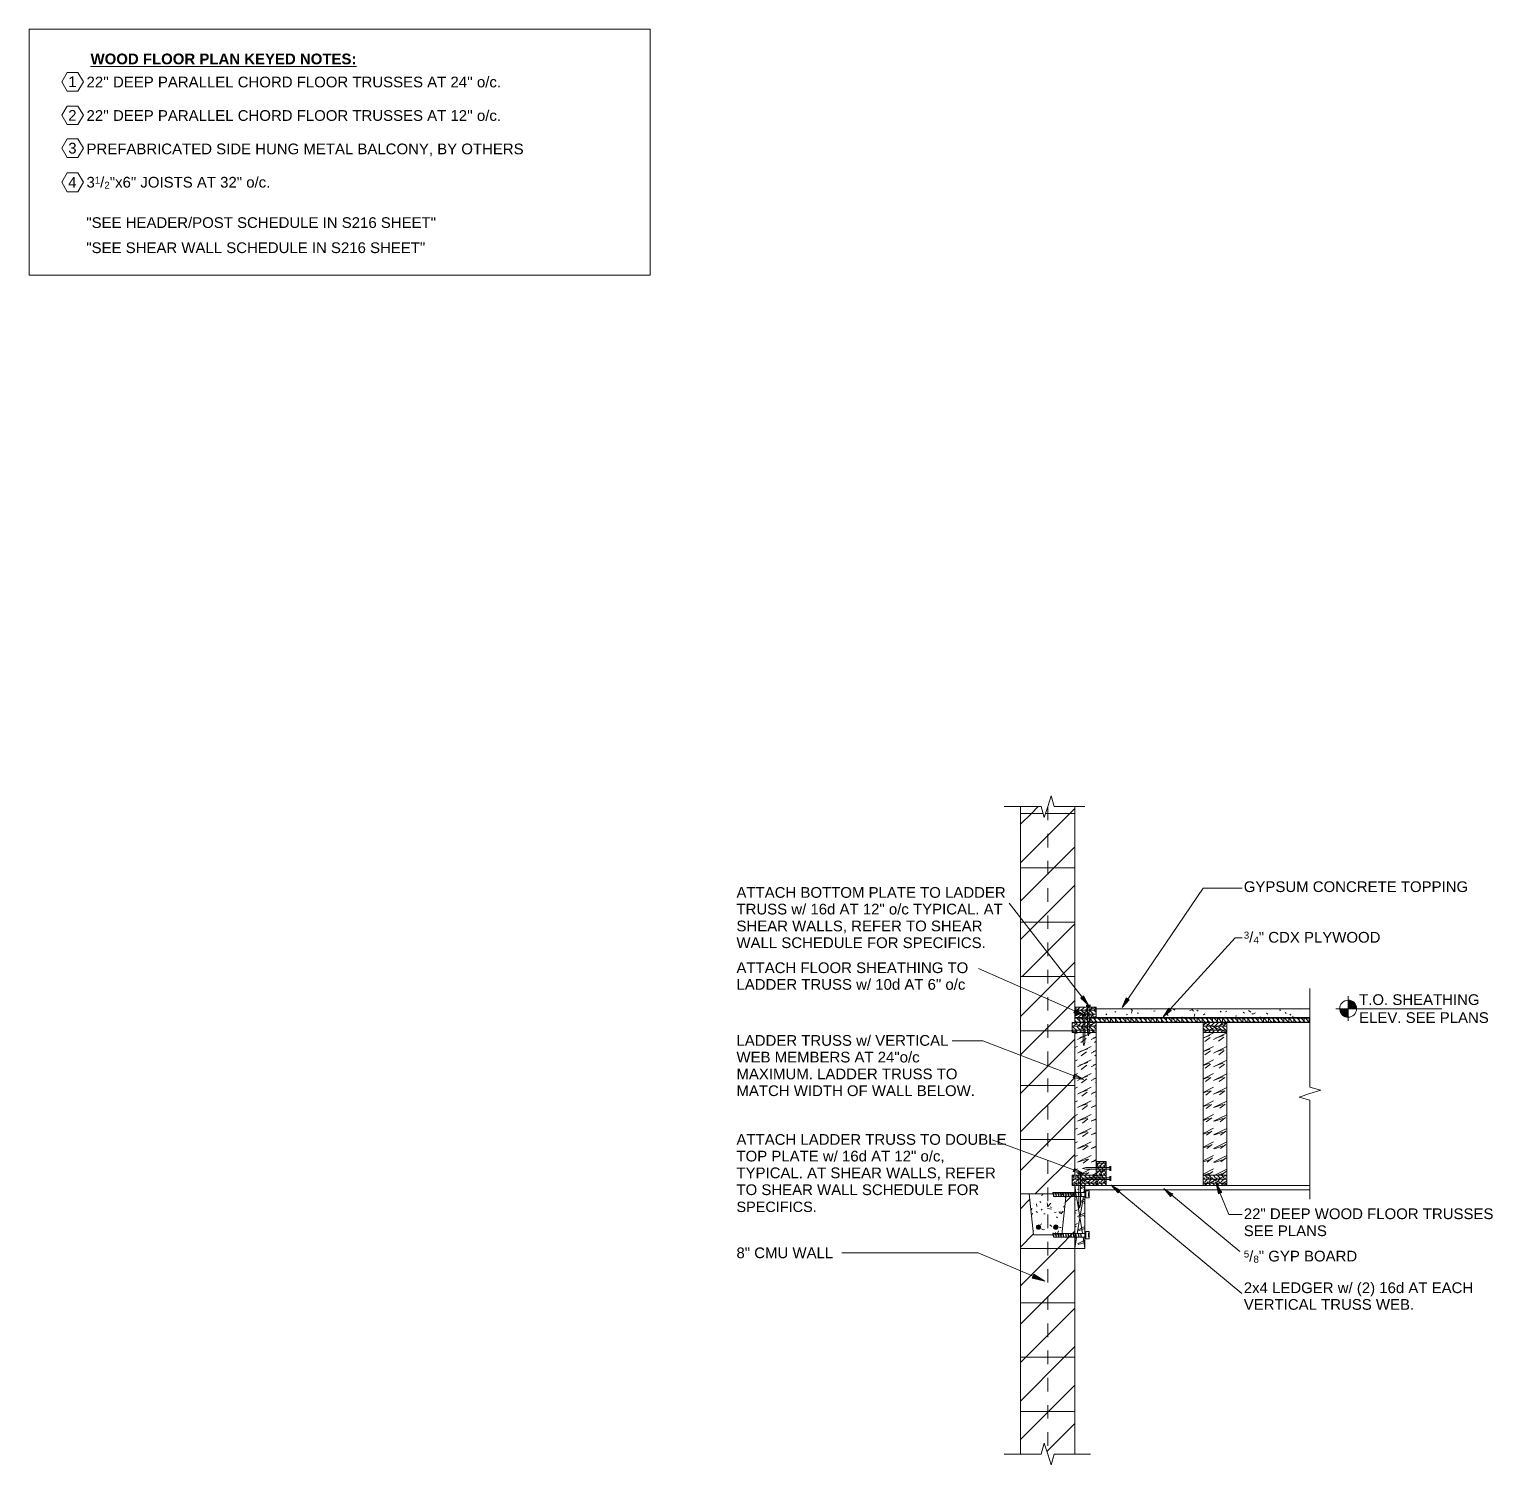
# Model space of a CAD drawing. Header units: inches. Extents: x -4036 to -1914, y 2 to 12338.
# Drawn here: x -1958.86 to -1945.4, y 10.14 to 23.33 of the extents above; entities that cross this region are included whole.
import ezdxf

# ---------------------------------------------------------------- set-up
doc = ezdxf.new("R2010")
doc.units = ezdxf.units.IN
doc.header["$MEASUREMENT"] = 0
doc.linetypes.add('Dash 1_8_', pattern=[0.25, 0.125, -0.125])
for name, color, linetype, lineweight in [('A-DETL', 90, 'Continuous', 9), ('A-DETL-GENF', 92, 'Continuous', 9), ('A-DETL-THIN', 151, 'Continuous', 9), ('G-ANNO-TEXT', 231, 'Continuous', 9)]:
    doc.layers.add(name, color=color, linetype=linetype, lineweight=lineweight)
doc.styles.add('Arial_4', font='arial.ttf', dxfattribs={"height": 0.098425})
doc.styles.add('Arial_5', font='arial.ttf', dxfattribs={"height": 0.063966})
doc.styles.add('Arial_6', font='arial.ttf', dxfattribs={"height": 0.095084})
doc.styles.add('Arial_B', font='', dxfattribs={"height": 0.098425})
doc.styles.get('Arial_B').set_extended_font_data('Arial', bold=True)
pattern_1 = [(50, (-1976.14165, 0), (0.2868464, -0.0253005), [0.03, -0.33]), (355, (-1976.14165, 0), (-0.055977, 0.3010242), [0.024, -0.264]), (100.451, (-1976.11765, -0.002), (0.2318487, 0.2756287), [0.025, -0.28]), (46.184, (-1976.14165, 0.08), (0.427136, -0.0661414), [0.045, -0.495]), (96.636, (-1976.10565, 0.074), (0.37346, 0.389769), [0.038, -0.421]), (351.184, (-1976.14165, 0.08), (0.374079, 0.389267), [0.036, -0.396]), (21, (-1976.10165, 0.06), (0.2386156, -0.1611943), [0.03, -0.33]), (326, (-1976.10165, 0.06), (0.0969808, 0.29042), [0.024, -0.264]), (71.451, (-1976.08165, 0.047), (0.336407, 0.1286678), [0.025, -0.28]), (37.5, (-1976.14165, 0), (0.0047326, 0.1334601), [0.013, -0.248, 0.013, -0.255, -0.265]), (37.5, (-1976.14165, 0), (0.0047326, 0.1334601), [-0.529, 0.013, -0.252]), (7.5, (-1976.14165, 0), (0.10526536, 0.1580924), [0.013, -0.14, 0.013, -0.242, -0.101]), (7.5, (-1976.14165, 0), (0.10526536, 0.1580924), [-0.408, 0.013, -0.088]), (327.5, (-1976.23065, 0), (0.21351848, -0.00915754), [0.013, -0.087, 0.013, -0.299, -0.414]), (327.5, (-1976.23065, 0), (0.21351848, -0.00915754), [-0.412, 0.013, -0.401]), (317.5, (-1976.27065, 0), (0.2332406, 0.0399103), [0.013, -0.117, 0.013, -0.194, -0.294]), (317.5, (-1976.27065, 0), (0.2332406, 0.0399103), [-0.337, 0.013, -0.281])]
pattern_2 = [(216.87, (-1976.091653, 0.125), (0.374999553, 0.25000067), [0.062, -0.562]), (206.565, (-1976.01665, 0.087), (-0.12521992, -0.12521969), [0.14, -0.14]), (198.435, (-1976.016653, 0.025), (-0.25013605, -0.125542647), [0.079, -0.316])]
pattern_3 = [(0, (-1976.141653, 0), (0, 0.037), []), (315, (-1976.141653, 0), (0.038183766, 0), [0.053, -0.053]), (45, (-1976.141653, 0), (0.038183766, 0), [0.053, -0.053])]

msp = doc.modelspace()

# ---------------------------------------------------------------- hatches: boundary and pattern name
at = {"layer": 'A-DETL-GENF', "lineweight": 18}
for points in [[(-1949.118, 14.365), (-1949.163, 14.45), (-1949.189, 14.43)], [(-1948.808, 14.345), (-1948.743, 14.413), (-1948.77, 14.432)], [(-1946.732, 14.332), (-1946.655, 14.332), (-1946.656, 14.349), (-1946.662, 14.366), (-1946.671, 14.381), (-1946.683, 14.394), (-1946.698, 14.403), (-1946.714, 14.41), (-1946.732, 14.412)], [(-1949.16, 14.275), (-1949.24, 14.325), (-1949.253, 14.293)], [(-1948.432, 14.257), (-1948.357, 14.315), (-1948.38, 14.337)], [(-1946.732, 14.254), (-1946.732, 14.332), (-1946.807, 14.332), (-1946.805, 14.314), (-1946.8, 14.298), (-1946.791, 14.283), (-1946.779, 14.271), (-1946.765, 14.262), (-1946.749, 14.256)], [(-1949.243, 13.697), (-1949.243, 13.73), (-1949.247, 13.732), (-1949.258, 13.7)], [(-1949.243, 12.832), (-1949.243, 12.863), (-1949.247, 12.865), (-1949.258, 12.835)], [(-1948.846, 12.639), (-1948.826, 12.664), (-1948.908, 12.712), (-1948.872, 12.67)], [(-1948.364, 12.608), (-1948.343, 12.633), (-1948.426, 12.681)], [(-1947.923, 12.63), (-1947.893, 12.642), (-1947.936, 12.708), (-1947.942, 12.708)], [(-1949.576, 12.305), (-1949.571, 12.306), (-1949.566, 12.308), (-1949.562, 12.311), (-1949.559, 12.315), (-1949.557, 12.32), (-1949.556, 12.325), (-1949.557, 12.33), (-1949.559, 12.335), (-1949.562, 12.339), (-1949.566, 12.342), (-1949.571, 12.344), (-1949.576, 12.345), (-1949.582, 12.344), (-1949.586, 12.342), (-1949.59, 12.339), (-1949.594, 12.335), (-1949.596, 12.33), (-1949.596, 12.325), (-1949.596, 12.32), (-1949.594, 12.315), (-1949.59, 12.311), (-1949.586, 12.308), (-1949.582, 12.306)], [(-1949.418, 12.305), (-1949.412, 12.306), (-1949.408, 12.308), (-1949.403, 12.311), (-1949.4, 12.315), (-1949.398, 12.32), (-1949.398, 12.325), (-1949.398, 12.33), (-1949.4, 12.335), (-1949.403, 12.339), (-1949.408, 12.342), (-1949.412, 12.344), (-1949.418, 12.345), (-1949.423, 12.344), (-1949.428, 12.342), (-1949.432, 12.339), (-1949.435, 12.335), (-1949.437, 12.33), (-1949.438, 12.325), (-1949.437, 12.32), (-1949.435, 12.315), (-1949.432, 12.311), (-1949.428, 12.308), (-1949.423, 12.306)]]:
    msp.add_hatch(color=250, dxfattribs=at).paths.add_polyline_path(points, flags=0)
h = msp.add_hatch(dxfattribs=at)
h.set_pattern_fill('FP_3', color=8, style=0, pattern_type=2)
h.set_pattern_definition(pattern_3)
h.paths.add_polyline_path([(-1948.065, 14.207), (-1947.082, 14.207), (-1947.082, 14.253), (-1949.048, 14.253), (-1949.048, 14.347), (-1949.243, 14.347), (-1949.243, 14.317), (-1949.24, 14.325), (-1949.16, 14.275), (-1949.243, 14.291), (-1949.243, 14.207), (-1948.872, 14.207)], flags=0)
h = msp.add_hatch(dxfattribs=at)
h.set_pattern_fill('FP_1', color=8, style=0, pattern_type=2)
h.set_pattern_definition(pattern_1)
h.paths.add_polyline_path([(-1947.082, 14.253), (-1947.082, 14.253), (-1947.082, 14.332), (-1948.375, 14.332), (-1948.357, 14.315), (-1948.432, 14.257), (-1948.383, 14.332), (-1949.048, 14.332), (-1949.048, 14.253), (-1947.082, 14.253)], flags=0)
h = msp.add_hatch(dxfattribs=at)
h.set_pattern_fill('FP_3', color=8, style=0, pattern_type=2)
h.set_pattern_definition(pattern_3)
h.paths.add_polyline_path([(-1949.048, 14.113), (-1949.048, 14.207), (-1949.267, 14.207), (-1949.267, 14.113)], flags=0)
h = msp.add_hatch(dxfattribs=at)
h.set_pattern_fill('FP_3', color=8, style=0, pattern_type=2)
h.set_pattern_definition(pattern_3)
h.paths.add_polyline_path([(-1947.847, 14.113), (-1947.847, 14.207), (-1948.065, 14.207), (-1948.065, 14.113)], flags=0)
h = msp.add_hatch(dxfattribs=at)
h.set_pattern_fill('FP_2', color=8, style=0, pattern_type=2)
h.set_pattern_definition(pattern_2)
h.paths.add_polyline_path([(-1949.243, 12.802), (-1949.048, 12.802), (-1949.048, 14.113), (-1949.243, 14.113), (-1949.243, 12.927)], flags=0)
h = msp.add_hatch(dxfattribs=at)
h.set_pattern_fill('FP_2', color=8, style=0, pattern_type=2)
h.set_pattern_definition(pattern_2)
h.paths.add_polyline_path([(-1947.847, 12.802), (-1947.847, 14.113), (-1948.065, 14.113), (-1948.065, 12.802)], flags=0)
h = msp.add_hatch(dxfattribs=at)
h.set_pattern_fill('FP_3', color=8, style=0, pattern_type=2)
h.set_pattern_definition(pattern_3)
h.paths.add_polyline_path([(-1948.955, 12.708), (-1948.955, 12.927), (-1949.048, 12.927), (-1949.048, 12.802), (-1949.267, 12.802), (-1949.267, 12.708), (-1949.15, 12.708)], flags=0)
h = msp.add_hatch(dxfattribs=at)
h.set_pattern_fill('FP_3', color=8, style=0, pattern_type=2)
h.set_pattern_definition(pattern_3)
h.paths.add_polyline_path([(-1947.847, 12.708), (-1947.847, 12.802), (-1948.065, 12.802), (-1948.065, 12.708)], flags=0)
h = msp.add_hatch(dxfattribs=at)
h.set_pattern_fill('FP_2', color=8, style=0, pattern_type=2)
h.set_pattern_definition(pattern_2)
h.paths.add_polyline_path([(-1949.243, 12.13), (-1949.15, 12.13), (-1949.15, 12.233), (-1949.243, 12.233)], flags=0)
h.paths.add_polyline_path([(-1949.15, 12.268), (-1949.15, 12.608), (-1949.192, 12.608), (-1949.192, 12.532), (-1949.199, 12.499), (-1949.206, 12.532), (-1949.206, 12.608), (-1949.243, 12.608), (-1949.243, 12.268)], flags=0)
h.paths.add_polyline_path([(-1949.243, 12.643), (-1949.206, 12.643), (-1949.206, 12.708), (-1949.243, 12.708)], flags=0)
h.paths.add_polyline_path([(-1949.192, 12.643), (-1949.15, 12.643), (-1949.15, 12.708), (-1949.192, 12.708)], flags=0)
h = msp.add_hatch(dxfattribs=at)
h.set_pattern_fill('FP_1', color=8, style=0, pattern_type=2)
h.set_pattern_definition(pattern_1)
h.paths.add_polyline_path([(-1949.624, 12.255), (-1949.363, 12.255), (-1949.322, 12.63), (-1949.664, 12.63), (-1949.626, 12.271)], flags=0)
h.paths.add_polyline_path([(-1949.576, 12.305), (-1949.582, 12.306), (-1949.586, 12.308), (-1949.59, 12.311), (-1949.594, 12.315), (-1949.596, 12.32), (-1949.596, 12.325), (-1949.596, 12.33), (-1949.594, 12.335), (-1949.59, 12.339), (-1949.586, 12.342), (-1949.582, 12.344), (-1949.576, 12.345), (-1949.571, 12.344), (-1949.566, 12.342), (-1949.562, 12.339), (-1949.559, 12.335), (-1949.557, 12.33), (-1949.556, 12.325), (-1949.557, 12.32), (-1949.559, 12.315), (-1949.562, 12.311), (-1949.566, 12.308), (-1949.571, 12.306)], flags=0)
h.paths.add_polyline_path([(-1949.418, 12.305), (-1949.423, 12.306), (-1949.428, 12.308), (-1949.432, 12.311), (-1949.435, 12.315), (-1949.437, 12.32), (-1949.438, 12.325), (-1949.437, 12.33), (-1949.435, 12.335), (-1949.432, 12.339), (-1949.428, 12.342), (-1949.423, 12.344), (-1949.418, 12.345), (-1949.412, 12.344), (-1949.408, 12.342), (-1949.403, 12.339), (-1949.4, 12.335), (-1949.398, 12.33), (-1949.398, 12.325), (-1949.398, 12.32), (-1949.4, 12.315), (-1949.403, 12.311), (-1949.408, 12.308), (-1949.412, 12.306)], flags=0)
at = {"layer": 'G-ANNO-TEXT'}
msp.add_hatch(color=50, dxfattribs=at).paths.add_polyline_path([(-1949.52, 11.828), (-1949.62, 11.893), (-1949.637, 11.855)], flags=0)

# ---------------------------------------------------------------- linework, layer by layer
at = {"layer": 'A-DETL', "lineweight": 18}
for p, q in [((-1958.855, 23.333), (-1953.147, 23.333)), ((-1958.855, 23.333), (-1958.855, 21.074)), ((-1953.147, 23.333), (-1953.147, 21.074)), ((-1958.556, 22.851), (-1958.506, 22.936)), ((-1958.506, 22.936), (-1958.556, 22.851)), ((-1958.506, 22.936), (-1958.408, 22.936)), ((-1958.408, 22.936), (-1958.506, 22.936)), ((-1958.408, 22.936), (-1958.358, 22.851)), ((-1958.358, 22.851), (-1958.408, 22.936)), ((-1958.506, 22.766), (-1958.556, 22.851)), ((-1958.556, 22.851), (-1958.506, 22.766)), ((-1958.408, 22.766), (-1958.506, 22.766)), ((-1958.506, 22.766), (-1958.408, 22.766)), ((-1958.358, 22.851), (-1958.408, 22.766)), ((-1958.408, 22.766), (-1958.358, 22.851)), ((-1958.556, 22.543), (-1958.506, 22.628)), ((-1958.506, 22.628), (-1958.556, 22.543)), ((-1958.506, 22.628), (-1958.408, 22.628)), ((-1958.408, 22.628), (-1958.506, 22.628)), ((-1958.408, 22.628), (-1958.358, 22.543)), ((-1958.358, 22.543), (-1958.408, 22.628)), ((-1958.506, 22.458), (-1958.556, 22.543)), ((-1958.556, 22.543), (-1958.506, 22.458)), ((-1958.358, 22.543), (-1958.408, 22.458)), ((-1958.408, 22.458), (-1958.358, 22.543)), ((-1958.408, 22.458), (-1958.506, 22.458)), ((-1958.506, 22.458), (-1958.408, 22.458)), ((-1958.556, 22.241), (-1958.506, 22.328)), ((-1958.506, 22.328), (-1958.556, 22.241)), ((-1958.506, 22.156), (-1958.556, 22.241)), ((-1958.556, 22.241), (-1958.506, 22.156)), ((-1958.506, 22.328), (-1958.408, 22.328)), ((-1958.408, 22.328), (-1958.506, 22.328)), ((-1958.408, 22.328), (-1958.358, 22.241)), ((-1958.358, 22.241), (-1958.408, 22.328)), ((-1958.358, 22.241), (-1958.408, 22.156)), ((-1958.408, 22.156), (-1958.358, 22.241)), ((-1958.408, 22.156), (-1958.506, 22.156)), ((-1958.506, 22.156), (-1958.408, 22.156)), ((-1958.556, 21.928), (-1958.506, 22.013)), ((-1958.506, 22.013), (-1958.556, 21.928)), ((-1958.506, 22.013), (-1958.408, 22.013)), ((-1958.408, 22.013), (-1958.506, 22.013)), ((-1958.408, 22.013), (-1958.358, 21.928)), ((-1958.358, 21.928), (-1958.408, 22.013)), ((-1958.506, 21.841), (-1958.556, 21.928)), ((-1958.556, 21.928), (-1958.506, 21.841)), ((-1958.408, 21.841), (-1958.506, 21.841)), ((-1958.506, 21.841), (-1958.408, 21.841)), ((-1958.358, 21.928), (-1958.408, 21.841)), ((-1958.408, 21.841), (-1958.358, 21.928)), ((-1949.46, 16.288), (-1949.493, 16.19)), ((-1949.433, 16.19), (-1949.46, 16.288)), ((-1949.892, 16.19), (-1949.767, 16.19)), ((-1949.767, 16.19), (-1949.553, 16.19)), ((-1949.743, 16.19), (-1949.743, 16.127)), ((-1949.642, 16.127), (-1949.58, 16.19)), ((-1949.525, 16.09), (-1949.553, 16.19)), ((-1949.493, 16.19), (-1949.525, 16.09)), ((-1949.433, 16.19), (-1949.15, 16.19)), ((-1949.288, 16.127), (-1949.243, 16.173)), ((-1949.243, 16.127), (-1949.243, 16.19)), ((-1949.743, 16.127), (-1949.743, 15.628)), ((-1949.535, 16.127), (-1949.743, 16.127)), ((-1949.743, 16.127), (-1949.535, 16.127)), ((-1949.743, 16.027), (-1949.642, 16.127)), ((-1949.743, 15.673), (-1949.288, 16.127)), ((-1949.243, 16.127), (-1949.513, 16.127)), ((-1949.513, 16.127), (-1949.243, 16.127)), ((-1949.243, 15.628), (-1949.243, 16.127)), ((-1949.435, 15.628), (-1949.243, 15.82)), ((-1949.743, 15.628), (-1949.743, 15.128)), ((-1949.243, 15.628), (-1949.743, 15.628)), ((-1949.743, 15.628), (-1949.243, 15.628)), ((-1949.743, 15.32), (-1949.435, 15.628)), ((-1949.243, 15.128), (-1949.243, 15.628)), ((-1949.582, 15.128), (-1949.243, 15.467)), ((-1948.808, 14.345), (-1948.065, 15.44)), ((-1948.065, 15.44), (-1947.705, 15.44)), ((-1949.176, 14.44), (-1949.848, 15.303)), ((-1949.743, 15.128), (-1949.743, 14.628)), ((-1949.243, 15.128), (-1949.743, 15.128)), ((-1949.743, 15.128), (-1949.243, 15.128)), ((-1949.743, 14.967), (-1949.582, 15.128)), ((-1949.728, 14.628), (-1949.243, 15.113)), ((-1949.243, 14.628), (-1949.243, 15.128)), ((-1948.432, 14.257), (-1947.768, 14.985)), ((-1947.768, 14.985), (-1947.705, 14.985)), ((-1949.245, 14.313), (-1950.128, 14.702)), ((-1949.375, 14.628), (-1949.243, 14.76)), ((-1949.743, 14.628), (-1949.743, 14.128)), ((-1949.243, 14.628), (-1949.743, 14.628)), ((-1949.743, 14.628), (-1949.243, 14.628)), ((-1949.743, 14.26), (-1949.375, 14.628)), ((-1949.243, 14.317), (-1949.243, 14.628)), ((-1949.522, 14.128), (-1949.243, 14.407)), ((-1949.163, 14.45), (-1949.189, 14.43)), ((-1949.189, 14.43), (-1949.118, 14.365)), ((-1949.118, 14.365), (-1949.163, 14.45)), ((-1948.77, 14.432), (-1948.808, 14.345)), ((-1948.808, 14.345), (-1948.743, 14.413)), ((-1948.743, 14.413), (-1948.77, 14.432)), ((-1947.082, 14.518), (-1947.082, 14.393)), ((-1946.732, 14.447), (-1946.732, 14.22)), ((-1946.732, 14.41), (-1946.732, 14.332)), ((-1949.24, 14.325), (-1949.253, 14.293)), ((-1949.253, 14.293), (-1949.16, 14.275)), ((-1949.127, 14.347), (-1949.243, 14.347)), ((-1949.243, 14.337), (-1949.127, 14.287)), ((-1949.127, 14.313), (-1949.243, 14.263)), ((-1949.243, 14.207), (-1949.243, 14.291)), ((-1949.16, 14.275), (-1949.24, 14.325)), ((-1949.14, 14.275), (-1949.18, 14.275)), ((-1949.14, 14.267), (-1949.18, 14.267)), ((-1949.168, 14.267), (-1949.168, 14.022)), ((-1949.152, 14.022), (-1949.152, 14.267)), ((-1949.098, 14.365), (-1949.14, 14.365)), ((-1949.098, 14.357), (-1949.14, 14.357)), ((-1949.127, 14.357), (-1949.127, 14.113)), ((-1949.112, 14.113), (-1949.112, 14.357)), ((-1949.048, 14.347), (-1949.112, 14.32)), ((-1949.048, 14.347), (-1949.112, 14.347)), ((-1949.112, 14.28), (-1949.048, 14.253)), ((-1949.048, 14.253), (-1949.048, 14.347)), ((-1949.048, 14.332), (-1949.01, 14.332)), ((-1947.082, 14.332), (-1949.048, 14.332)), ((-1949.048, 14.332), (-1949.048, 14.253)), ((-1948.38, 14.337), (-1948.432, 14.257)), ((-1948.432, 14.257), (-1948.357, 14.315)), ((-1948.357, 14.315), (-1948.38, 14.337)), ((-1947.082, 14.393), (-1947.082, 13.61)), ((-1946.51, 14.332), (-1946.845, 14.332)), ((-1946.732, 14.332), (-1946.807, 14.332)), ((-1946.732, 14.255), (-1946.732, 14.332)), ((-1946.732, 14.332), (-1946.653, 14.332)), ((-1945.868, 14.332), (-1946.51, 14.332)), ((-1949.743, 14.128), (-1949.743, 13.628)), ((-1949.267, 14.128), (-1949.743, 14.128)), ((-1949.743, 14.128), (-1949.267, 14.128)), ((-1949.743, 13.907), (-1949.522, 14.128)), ((-1949.267, 14.207), (-1949.168, 14.163)), ((-1949.168, 14.207), (-1949.267, 14.207)), ((-1949.267, 14.207), (-1949.267, 14.113)), ((-1949.168, 14.155), (-1949.267, 14.113)), ((-1949.243, 14.207), (-1949.243, 14.253)), ((-1949.168, 14.253), (-1949.243, 14.253)), ((-1949.243, 14.253), (-1949.168, 14.253)), ((-1949.243, 14.207), (-1949.168, 14.207)), ((-1949.197, 14.207), (-1949.197, 14.253)), ((-1949.15, 14.207), (-1949.15, 14.253)), ((-1947.082, 14.253), (-1949.112, 14.253)), ((-1949.112, 14.253), (-1949.048, 14.253)), ((-1949.112, 14.207), (-1947.082, 14.207)), ((-1949.048, 14.207), (-1949.112, 14.18)), ((-1949.048, 14.207), (-1949.112, 14.207)), ((-1949.112, 14.14), (-1949.048, 14.113)), ((-1949.103, 14.207), (-1949.103, 14.253)), ((-1949.057, 14.207), (-1949.057, 14.253)), ((-1949.048, 14.253), (-1947.082, 14.253)), ((-1949.01, 14.207), (-1949.048, 14.207)), ((-1949.048, 14.207), (-1949.048, 12.927)), ((-1949.048, 14.113), (-1949.048, 14.207)), ((-1949.01, 14.207), (-1949.01, 14.253)), ((-1948.963, 14.207), (-1948.963, 14.253)), ((-1948.915, 14.207), (-1948.915, 14.253)), ((-1948.868, 14.207), (-1948.868, 14.253)), ((-1948.822, 14.207), (-1948.822, 14.253)), ((-1948.775, 14.207), (-1948.775, 14.253)), ((-1948.728, 14.207), (-1948.728, 14.253)), ((-1948.682, 14.207), (-1948.682, 14.253)), ((-1948.635, 14.207), (-1948.635, 14.253)), ((-1948.588, 14.207), (-1948.588, 14.253)), ((-1948.542, 14.207), (-1948.542, 14.253)), ((-1948.493, 14.207), (-1948.493, 14.253)), ((-1948.447, 14.207), (-1948.447, 14.253)), ((-1948.4, 14.207), (-1948.4, 14.253)), ((-1948.353, 14.207), (-1948.353, 14.253)), ((-1948.307, 14.207), (-1948.307, 14.253)), ((-1948.26, 14.207), (-1948.26, 14.253)), ((-1948.213, 14.207), (-1948.213, 14.253)), ((-1948.167, 14.207), (-1948.167, 14.253)), ((-1948.12, 14.207), (-1948.12, 14.253)), ((-1948.073, 14.207), (-1948.073, 14.253)), ((-1948.065, 14.207), (-1947.847, 14.113)), ((-1947.847, 14.207), (-1948.065, 14.113)), ((-1947.847, 14.207), (-1948.065, 14.207)), ((-1948.065, 14.207), (-1948.065, 14.113)), ((-1948.025, 14.207), (-1948.025, 14.253)), ((-1947.978, 14.207), (-1947.978, 14.253)), ((-1947.932, 14.207), (-1947.932, 14.253)), ((-1947.885, 14.207), (-1947.885, 14.253)), ((-1947.847, 14.113), (-1947.847, 14.207)), ((-1947.838, 14.207), (-1947.838, 14.253)), ((-1947.792, 14.207), (-1947.792, 14.253)), ((-1947.745, 14.207), (-1947.745, 14.253)), ((-1947.698, 14.207), (-1947.698, 14.253)), ((-1947.652, 14.207), (-1947.652, 14.253)), ((-1947.603, 14.207), (-1947.603, 14.253)), ((-1947.557, 14.207), (-1947.557, 14.253)), ((-1947.51, 14.207), (-1947.51, 14.253)), ((-1947.463, 14.207), (-1947.463, 14.253)), ((-1947.417, 14.207), (-1947.417, 14.253)), ((-1947.37, 14.207), (-1947.37, 14.253)), ((-1947.323, 14.207), (-1947.323, 14.253)), ((-1947.277, 14.207), (-1947.277, 14.253)), ((-1947.23, 14.207), (-1947.23, 14.253)), ((-1947.182, 14.207), (-1947.182, 14.253)), ((-1947.135, 14.207), (-1947.135, 14.253)), ((-1947.088, 14.207), (-1947.088, 14.253)), ((-1947.082, 14.207), (-1947.082, 14.253)), ((-1950.183, 14.037), (-1950.37, 14.037)), ((-1950.09, 14.037), (-1950.183, 14.037)), ((-1949.165, 13.682), (-1950.09, 14.037)), ((-1949.668, 13.628), (-1949.243, 14.053)), ((-1949.267, 14.113), (-1949.168, 14.113)), ((-1949.243, 13.628), (-1949.243, 14.113)), ((-1949.16, 13.991), (-1949.168, 14.022)), ((-1949.152, 14.022), (-1949.16, 13.991)), ((-1949.119, 14.083), (-1949.127, 14.113)), ((-1949.112, 14.113), (-1949.119, 14.083)), ((-1949.112, 14.113), (-1949.048, 14.113)), ((-1947.847, 14.113), (-1948.065, 14.113)), ((-1948.065, 14.113), (-1948.065, 12.802)), ((-1948.065, 14.113), (-1947.847, 14.113)), ((-1947.847, 12.802), (-1947.847, 14.113)), ((-1949.258, 13.7), (-1949.247, 13.732)), ((-1949.247, 13.732), (-1949.165, 13.682)), ((-1949.743, 13.628), (-1949.743, 13.13)), ((-1949.243, 13.628), (-1949.743, 13.628)), ((-1949.743, 13.628), (-1949.243, 13.628)), ((-1949.743, 13.553), (-1949.668, 13.628)), ((-1949.743, 13.2), (-1949.315, 13.628)), ((-1949.315, 13.628), (-1949.243, 13.7)), ((-1949.165, 13.682), (-1949.258, 13.7)), ((-1949.243, 13.13), (-1949.243, 13.628)), ((-1947.082, 13.61), (-1946.982, 13.583)), ((-1947.082, 13.552), (-1947.18, 13.518)), ((-1947.18, 13.518), (-1947.082, 13.492)), ((-1946.982, 13.583), (-1947.082, 13.552)), ((-1947.082, 13.492), (-1947.082, 12.708)), ((-1949.46, 13.13), (-1949.243, 13.347)), ((-1950.003, 13.127), (-1949.165, 12.817)), ((-1949.743, 13.13), (-1949.743, 12.63)), ((-1949.243, 13.13), (-1949.743, 13.13)), ((-1949.743, 13.13), (-1949.243, 13.13)), ((-1949.743, 12.847), (-1949.46, 13.13)), ((-1949.243, 12.802), (-1949.243, 13.13)), ((-1949.607, 12.63), (-1949.243, 12.993)), ((-1949.025, 12.872), (-1949.048, 12.927)), ((-1948.955, 12.927), (-1949.048, 12.927)), ((-1949.048, 12.927), (-1949.048, 12.872)), ((-1948.955, 12.927), (-1948.978, 12.872)), ((-1948.955, 12.872), (-1948.955, 12.927)), ((-1949.267, 12.802), (-1949.207, 12.776)), ((-1949.267, 12.802), (-1949.267, 12.708)), ((-1949.247, 12.865), (-1949.258, 12.835)), ((-1949.258, 12.835), (-1949.165, 12.817)), ((-1949.165, 12.817), (-1949.247, 12.865)), ((-1949.169, 12.817), (-1949.22, 12.817)), ((-1949.18, 12.826), (-1949.211, 12.826)), ((-1949.207, 12.817), (-1949.207, 12.529)), ((-1949.192, 12.529), (-1949.192, 12.817)), ((-1949.143, 12.872), (-1949.173, 12.864)), ((-1949.173, 12.864), (-1949.143, 12.857)), ((-1948.922, 12.872), (-1949.143, 12.872)), ((-1949.143, 12.857), (-1948.922, 12.857)), ((-1949.048, 12.802), (-1949.103, 12.778)), ((-1949.048, 12.857), (-1949.048, 12.778)), ((-1949.048, 12.778), (-1949.048, 12.857)), ((-1949.048, 12.857), (-1949.048, 12.778)), ((-1948.985, 12.857), (-1949.018, 12.778)), ((-1948.985, 12.778), (-1949.018, 12.857)), ((-1948.955, 12.778), (-1948.955, 12.857)), ((-1948.922, 12.843), (-1948.922, 12.885)), ((-1948.922, 12.75), (-1948.922, 12.792)), ((-1948.912, 12.843), (-1948.912, 12.885)), ((-1948.912, 12.75), (-1948.912, 12.792)), ((-1948.065, 12.708), (-1947.847, 12.802)), ((-1947.847, 12.708), (-1948.065, 12.802)), ((-1948.065, 12.708), (-1948.065, 12.802)), ((-1948.065, 12.802), (-1947.847, 12.802)), ((-1948.065, 12.802), (-1947.847, 12.802)), ((-1947.847, 12.802), (-1947.847, 12.708)), ((-1949.207, 12.734), (-1949.267, 12.708)), ((-1949.267, 12.708), (-1949.243, 12.708)), ((-1949.243, 12.287), (-1949.243, 12.708)), ((-1949.243, 12.643), (-1949.243, 12.708)), ((-1949.207, 12.708), (-1949.243, 12.708)), ((-1949.243, 12.708), (-1949.243, 12.643)), ((-1949.243, 12.708), (-1949.233, 12.643)), ((-1949.243, 12.708), (-1949.207, 12.708)), ((-1949.206, 12.708), (-1949.192, 12.708)), ((-1949.192, 12.708), (-1949.206, 12.708)), ((-1949.192, 12.77), (-1949.048, 12.708)), ((-1949.138, 12.763), (-1949.192, 12.74)), ((-1949.15, 12.708), (-1949.192, 12.708)), ((-1949.143, 12.778), (-1949.173, 12.771)), ((-1949.173, 12.771), (-1949.143, 12.763)), ((-1949.15, 12.708), (-1949.16, 12.643)), ((-1949.048, 12.708), (-1949.15, 12.708)), ((-1949.15, 12.708), (-1949.048, 12.708)), ((-1949.15, 12.708), (-1949.15, 12.66)), ((-1949.15, 12.65), (-1949.15, 12.708)), ((-1949.15, 12.668), (-1947.082, 12.668)), ((-1949.15, 12.593), (-1949.15, 12.66)), ((-1948.922, 12.778), (-1949.143, 12.778)), ((-1949.143, 12.763), (-1948.922, 12.763)), ((-1949.143, 12.66), (-1949.143, 12.593)), ((-1949.025, 12.763), (-1949.048, 12.708)), ((-1949.048, 12.708), (-1949.048, 12.763)), ((-1949.048, 12.763), (-1949.048, 12.708)), ((-1949.048, 12.708), (-1948.955, 12.708)), ((-1948.955, 12.708), (-1948.978, 12.763)), ((-1948.955, 12.708), (-1948.955, 12.763)), ((-1948.065, 12.708), (-1948.955, 12.708)), ((-1948.908, 12.712), (-1948.846, 12.639)), ((-1948.826, 12.664), (-1948.908, 12.712)), ((-1948.908, 12.712), (-1947.707, 11.716)), ((-1948.846, 12.639), (-1948.826, 12.664)), ((-1948.426, 12.681), (-1948.364, 12.608)), ((-1948.426, 12.681), (-1947.726, 12.101)), ((-1947.847, 12.708), (-1948.065, 12.708)), ((-1947.945, 12.722), (-1947.923, 12.63)), ((-1947.893, 12.642), (-1947.945, 12.722)), ((-1947.945, 12.722), (-1947.828, 12.441)), ((-1947.082, 12.708), (-1947.847, 12.708)), ((-1947.082, 12.708), (-1947.082, 12.583)), ((-1949.743, 12.63), (-1949.743, 12.13)), ((-1949.664, 12.63), (-1949.743, 12.63)), ((-1949.743, 12.63), (-1949.664, 12.63)), ((-1949.743, 12.493), (-1949.659, 12.578)), ((-1949.445, 12.643), (-1949.44, 12.612)), ((-1949.443, 12.643), (-1949.438, 12.608)), ((-1949.437, 12.612), (-1949.441, 12.643)), ((-1949.421, 12.643), (-1949.416, 12.608)), ((-1949.42, 12.643), (-1949.415, 12.608)), ((-1949.413, 12.608), (-1949.418, 12.643)), ((-1949.398, 12.643), (-1949.393, 12.608)), ((-1949.396, 12.643), (-1949.392, 12.608)), ((-1949.389, 12.608), (-1949.395, 12.643)), ((-1949.376, 12.643), (-1949.371, 12.608)), ((-1949.373, 12.643), (-1949.368, 12.608)), ((-1949.366, 12.608), (-1949.372, 12.643)), ((-1949.353, 12.643), (-1949.348, 12.608)), ((-1949.351, 12.643), (-1949.345, 12.608)), ((-1949.344, 12.608), (-1949.35, 12.643)), ((-1949.331, 12.553), (-1949.253, 12.63)), ((-1949.33, 12.643), (-1949.324, 12.608)), ((-1949.328, 12.643), (-1949.323, 12.608)), ((-1949.321, 12.608), (-1949.327, 12.643)), ((-1949.243, 12.63), (-1949.322, 12.63)), ((-1949.322, 12.63), (-1949.243, 12.63)), ((-1949.307, 12.643), (-1949.301, 12.608)), ((-1949.304, 12.643), (-1949.3, 12.608)), ((-1949.298, 12.608), (-1949.303, 12.643)), ((-1949.283, 12.643), (-1949.278, 12.608)), ((-1949.281, 12.643), (-1949.277, 12.608)), ((-1949.274, 12.608), (-1949.28, 12.643)), ((-1949.26, 12.643), (-1949.254, 12.608)), ((-1949.258, 12.643), (-1949.253, 12.608)), ((-1949.251, 12.608), (-1949.256, 12.643)), ((-1949.243, 12.63), (-1949.243, 12.643)), ((-1949.243, 12.608), (-1949.243, 12.63)), ((-1949.243, 12.608), (-1949.243, 12.63)), ((-1949.243, 12.268), (-1949.243, 12.608)), ((-1949.243, 12.608), (-1949.243, 12.268)), ((-1949.231, 12.608), (-1949.236, 12.643)), ((-1949.234, 12.643), (-1949.23, 12.608)), ((-1949.173, 12.268), (-1949.228, 12.608)), ((-1949.165, 12.608), (-1949.222, 12.268)), ((-1949.213, 12.643), (-1949.208, 12.608)), ((-1949.211, 12.643), (-1949.206, 12.608)), ((-1949.199, 12.499), (-1949.207, 12.529)), ((-1949.192, 12.529), (-1949.199, 12.499)), ((-1949.19, 12.643), (-1949.184, 12.608)), ((-1949.188, 12.643), (-1949.183, 12.608)), ((-1949.181, 12.608), (-1949.187, 12.643)), ((-1949.15, 12.275), (-1949.15, 12.608)), ((-1949.15, 12.593), (-1949.15, 12.285)), ((-1949.118, 12.607), (-1949.118, 12.643)), ((-1948.364, 12.608), (-1948.343, 12.633)), ((-1947.923, 12.63), (-1947.893, 12.642)), ((-1947.828, 12.441), (-1947.705, 12.441)), ((-1949.743, 12.14), (-1949.625, 12.259)), ((-1949.445, 12.268), (-1949.44, 12.237)), ((-1949.443, 12.272), (-1949.438, 12.233)), ((-1949.436, 12.233), (-1949.441, 12.268)), ((-1949.421, 12.268), (-1949.416, 12.233)), ((-1949.42, 12.275), (-1949.415, 12.233)), ((-1949.413, 12.233), (-1949.418, 12.268)), ((-1949.4, 12.13), (-1949.243, 12.287)), ((-1949.398, 12.268), (-1949.393, 12.233)), ((-1949.396, 12.268), (-1949.392, 12.233)), ((-1949.389, 12.233), (-1949.395, 12.268)), ((-1949.376, 12.268), (-1949.371, 12.233)), ((-1949.373, 12.268), (-1949.368, 12.233)), ((-1949.366, 12.233), (-1949.372, 12.268)), ((-1949.353, 12.268), (-1949.348, 12.233)), ((-1949.351, 12.268), (-1949.345, 12.233)), ((-1949.344, 12.233), (-1949.35, 12.268)), ((-1949.33, 12.268), (-1949.324, 12.233)), ((-1949.328, 12.268), (-1949.323, 12.233)), ((-1949.321, 12.233), (-1949.327, 12.268)), ((-1949.307, 12.268), (-1949.301, 12.233)), ((-1949.304, 12.268), (-1949.3, 12.233)), ((-1949.298, 12.233), (-1949.303, 12.268)), ((-1949.283, 12.268), (-1949.278, 12.233)), ((-1949.281, 12.268), (-1949.277, 12.233)), ((-1949.274, 12.233), (-1949.28, 12.268)), ((-1949.26, 12.268), (-1949.254, 12.233)), ((-1949.258, 12.268), (-1949.253, 12.233)), ((-1949.251, 12.233), (-1949.256, 12.268)), ((-1949.243, 12.233), (-1949.243, 12.268)), ((-1949.243, 12.233), (-1949.243, 12.268)), ((-1949.236, 12.268), (-1949.231, 12.233)), ((-1949.234, 12.268), (-1949.23, 12.233)), ((-1949.227, 12.231), (-1949.233, 12.268)), ((-1949.213, 12.268), (-1949.208, 12.233)), ((-1949.211, 12.268), (-1949.206, 12.233)), ((-1949.204, 12.233), (-1949.21, 12.268)), ((-1949.19, 12.268), (-1949.184, 12.233)), ((-1949.188, 12.268), (-1949.183, 12.233)), ((-1949.181, 12.233), (-1949.187, 12.268)), ((-1949.15, 12.218), (-1949.15, 12.285)), ((-1949.143, 12.285), (-1949.143, 12.218)), ((-1949.118, 12.232), (-1949.118, 12.272)), ((-1949.743, 12.13), (-1949.743, 11.63)), ((-1949.743, 11.787), (-1949.4, 12.13)), ((-1949.243, 12.13), (-1949.743, 12.13)), ((-1949.743, 12.13), (-1949.243, 12.13)), ((-1949.243, 12.233), (-1949.243, 12.13)), ((-1949.227, 12.231), (-1949.243, 12.13)), ((-1949.243, 11.63), (-1949.243, 12.13)), ((-1949.243, 12.13), (-1949.15, 12.13)), ((-1949.15, 12.13), (-1949.168, 12.233)), ((-1949.15, 12.13), (-1949.15, 12.233)), ((-1949.15, 12.218), (-1949.15, 12.13)), ((-1949.547, 11.63), (-1949.243, 11.933)), ((-1949.743, 11.63), (-1949.743, 11.13)), ((-1949.243, 11.63), (-1949.743, 11.63)), ((-1949.743, 11.63), (-1949.243, 11.63)), ((-1949.743, 11.433), (-1949.547, 11.63)), ((-1949.693, 11.13), (-1949.243, 11.58)), ((-1949.243, 11.13), (-1949.243, 11.63)), ((-1949.34, 11.13), (-1949.243, 11.227)), ((-1949.743, 11.13), (-1949.743, 10.632)), ((-1949.243, 11.13), (-1949.743, 11.13)), ((-1949.743, 11.13), (-1949.243, 11.13)), ((-1949.743, 11.08), (-1949.693, 11.13)), ((-1949.743, 10.727), (-1949.34, 11.13)), ((-1949.243, 10.632), (-1949.243, 11.13)), ((-1949.485, 10.632), (-1949.243, 10.873)), ((-1949.743, 10.632), (-1949.743, 10.24)), ((-1949.243, 10.632), (-1949.743, 10.632)), ((-1949.743, 10.632), (-1949.243, 10.632)), ((-1949.743, 10.373), (-1949.485, 10.632)), ((-1949.243, 10.24), (-1949.243, 10.632)), ((-1949.501, 10.263), (-1949.243, 10.52)), ((-1949.767, 10.24), (-1949.892, 10.24)), ((-1949.553, 10.24), (-1949.767, 10.24)), ((-1949.525, 10.34), (-1949.553, 10.24)), ((-1949.493, 10.24), (-1949.525, 10.34)), ((-1949.46, 10.142), (-1949.493, 10.24)), ((-1949.433, 10.24), (-1949.46, 10.142)), ((-1949.099, 10.24), (-1949.433, 10.24))]:
    msp.add_line(p, q, dxfattribs=at)
at = {"layer": 'A-DETL', "linetype": 'Dash 1_8_', "lineweight": 18}
msp.add_line((-1949.493, 16.19), (-1949.493, 10.24), dxfattribs=at)
at = {"layer": 'A-DETL', "lineweight": 18}
for centre, radius, start, end in [((-1946.733, 14.334), 0.0755, 89.0935, 182.1237), ((-1946.732, 14.333), 0.0784, 269.9623, 359.954)]:
    msp.add_arc(centre, radius, start, end, dxfattribs=at)
for points in [[(-1946.732, 14.41), (-1946.688, 14.41), (-1946.653, 14.377), (-1946.653, 14.333)], [(-1946.732, 14.255), (-1946.774, 14.255), (-1946.807, 14.289), (-1946.807, 14.332)]]:
    msp.add_open_spline(points, degree=3, dxfattribs=at)
at = {"layer": 'A-DETL-THIN', "lineweight": 18}
for p, q in [((-1958.855, 21.074), (-1953.147, 21.074)), ((-1946.732, 14.412), (-1946.732, 14.332)), ((-1949.048, 14.347), (-1949.243, 14.347)), ((-1949.243, 14.347), (-1949.243, 14.317)), ((-1949.243, 14.291), (-1949.243, 14.253)), ((-1949.048, 14.253), (-1949.048, 14.347)), ((-1948.383, 14.332), (-1949.048, 14.332)), ((-1947.082, 14.332), (-1948.375, 14.332)), ((-1947.082, 14.253), (-1947.082, 14.332)), ((-1946.732, 14.332), (-1946.807, 14.332)), ((-1946.732, 14.332), (-1946.655, 14.332)), ((-1946.732, 14.254), (-1946.732, 14.332)), ((-1949.048, 14.207), (-1949.267, 14.207)), ((-1949.267, 14.207), (-1949.267, 14.113)), ((-1949.243, 14.253), (-1949.243, 14.207)), ((-1947.082, 14.253), (-1949.048, 14.253)), ((-1949.048, 14.207), (-1948.065, 14.207)), ((-1949.048, 14.113), (-1949.048, 14.207)), ((-1947.847, 14.207), (-1948.065, 14.207)), ((-1948.065, 14.207), (-1948.065, 14.113)), ((-1947.847, 14.207), (-1947.082, 14.207)), ((-1947.847, 14.113), (-1947.847, 14.207)), ((-1947.082, 14.207), (-1947.082, 14.253)), ((-1949.267, 14.113), (-1949.048, 14.113)), ((-1949.243, 14.113), (-1949.243, 12.802)), ((-1949.048, 12.927), (-1949.048, 14.113)), ((-1948.065, 14.113), (-1948.065, 12.802)), ((-1948.065, 14.113), (-1947.847, 14.113)), ((-1947.847, 12.802), (-1947.847, 14.113)), ((-1948.955, 12.927), (-1949.048, 12.927)), ((-1949.048, 12.927), (-1949.048, 12.802)), ((-1948.955, 12.708), (-1948.955, 12.927)), ((-1949.048, 12.802), (-1949.267, 12.802)), ((-1949.267, 12.802), (-1949.267, 12.708)), ((-1947.847, 12.802), (-1948.065, 12.802)), ((-1948.065, 12.802), (-1948.065, 12.708)), ((-1947.847, 12.708), (-1947.847, 12.802)), ((-1949.267, 12.708), (-1949.243, 12.708)), ((-1949.206, 12.708), (-1949.243, 12.708)), ((-1949.243, 12.708), (-1949.243, 12.643)), ((-1949.206, 12.708), (-1949.192, 12.708)), ((-1949.206, 12.643), (-1949.206, 12.708)), ((-1949.15, 12.708), (-1949.192, 12.708)), ((-1949.192, 12.708), (-1949.192, 12.643)), ((-1949.15, 12.708), (-1948.955, 12.708)), ((-1949.15, 12.643), (-1949.15, 12.708)), ((-1949.143, 12.66), (-1949.111, 12.66)), ((-1949.143, 12.593), (-1949.143, 12.66)), ((-1949.111, 12.66), (-1949.111, 12.593)), ((-1948.065, 12.708), (-1947.847, 12.708)), ((-1949.664, 12.63), (-1949.624, 12.255)), ((-1949.322, 12.63), (-1949.664, 12.63)), ((-1949.445, 12.643), (-1949.143, 12.643)), ((-1949.438, 12.608), (-1949.143, 12.608)), ((-1949.363, 12.255), (-1949.322, 12.63)), ((-1949.243, 12.643), (-1949.206, 12.643)), ((-1949.243, 12.608), (-1949.243, 12.268)), ((-1949.206, 12.608), (-1949.243, 12.608)), ((-1949.206, 12.532), (-1949.206, 12.608)), ((-1949.199, 12.499), (-1949.206, 12.532)), ((-1949.192, 12.532), (-1949.199, 12.499)), ((-1949.192, 12.643), (-1949.15, 12.643)), ((-1949.15, 12.608), (-1949.192, 12.608)), ((-1949.192, 12.608), (-1949.192, 12.532)), ((-1949.15, 12.268), (-1949.15, 12.608)), ((-1949.111, 12.593), (-1949.143, 12.593)), ((-1949.624, 12.255), (-1949.363, 12.255)), ((-1949.445, 12.268), (-1949.143, 12.268)), ((-1949.243, 12.268), (-1949.15, 12.268)), ((-1949.111, 12.285), (-1949.143, 12.285)), ((-1949.111, 12.285), (-1949.111, 12.218)), ((-1949.436, 12.233), (-1949.143, 12.233)), ((-1949.243, 12.233), (-1949.243, 12.13)), ((-1949.15, 12.233), (-1949.243, 12.233)), ((-1949.243, 12.13), (-1949.15, 12.13)), ((-1949.15, 12.13), (-1949.15, 12.233)), ((-1949.111, 12.218), (-1949.143, 12.218))]:
    msp.add_line(p, q, dxfattribs=at)
for centre, radius, start, end in [((-1946.733, 14.334), 0.0783, 358.5326, 88.9183), ((-1949.576, 12.325), 0.02, 360, 180), ((-1949.576, 12.325), 0.02, 180, 0), ((-1949.418, 12.325), 0.02, 360, 180), ((-1949.418, 12.325), 0.02, 180, 0)]:
    msp.add_arc(centre, radius, start, end, dxfattribs=at)
msp.add_open_spline([(-1946.807, 14.332), (-1946.807, 14.325), (-1946.806, 14.314), (-1946.798, 14.292), (-1946.785, 14.275), (-1946.771, 14.265), (-1946.764, 14.261), (-1946.752, 14.256), (-1946.741, 14.254), (-1946.732, 14.254)], degree=3, knots=[0, 0, 0, 0, 0.142857, 0.285714, 0.571429, 0.678571, 0.732143, 0.785714, 1, 1, 1, 1], dxfattribs=at)
at = {"layer": 'G-ANNO-TEXT', "color": 50}
for p, q in [((-1951.381, 12.089), (-1951.384, 12.089)), ((-1950.131, 12.089), (-1951.381, 12.089)), ((-1949.52, 11.828), (-1950.131, 12.089)), ((-1949.62, 11.893), (-1949.637, 11.855)), ((-1949.637, 11.855), (-1949.52, 11.828)), ((-1949.52, 11.828), (-1949.62, 11.893))]:
    msp.add_line(p, q, dxfattribs=at)

# ---------------------------------------------------------------- texts
at = {"layer": 'G-ANNO-TEXT', "color": 7, "attachment_point": 1}
for s, insert, char_height, width, style in [('\\LWOOD FLOOR PLAN KEYED NOTES:', (-1958.292, 23.11), 0.09843, 2.94794, 'Arial_B'), ('1', (-1958.497, 22.9), 0.0984, 0.09153, 'Arial_4'), ("22'' DEEP PARALLEL CHORD FLOOR TRUSSES AT 24'' o/c.", (-1958.329, 22.898), 0.09843, 4.61128, 'Arial_4'), ('2', (-1958.497, 22.591), 0.0984, 0.09153, 'Arial_4'), ("22'' DEEP PARALLEL CHORD FLOOR TRUSSES AT 12'' o/c.", (-1958.329, 22.59), 0.09843, 4.61128, 'Arial_4'), ('3', (-1958.497, 22.29), 0.0984, 0.09153, 'Arial_4'), ('PREFABRICATED SIDE HUNG METAL BALCONY, BY OTHERS', (-1958.329, 22.283), 0.09843, 4.86378, 'Arial_4'), ('4', (-1958.497, 21.976), 0.0984, 0.09153, 'Arial_4'), ('3', (-1958.329, 21.977), 0.0984, 0.09153, 'Arial_4'), ('1', (-1958.253, 21.979), 0.064, 0.05997, 'Arial_5'), ('/', (-1958.204, 21.977), 0.0984, 0.04734, 'Arial_4'), ('2', (-1958.165, 21.932), 0.064, 0.05997, 'Arial_5'), ('"x6" JOISTS AT 32" o/c.', (-1958.115, 21.977), 0.09843, 1.79906, 'Arial_4'), ('"SEE HEADER/POST SCHEDULE IN S216 SHEET"', (-1958.331, 21.606), 0.09843, 3.89166, 'Arial_4'), ('"SEE SHEAR WALL SCHEDULE IN S216 SHEET"', (-1958.331, 21.375), 0.09843, 3.77487, 'Arial_4'), ('GYPSUM CONCRETE TOPPING', (-1947.69, 15.503), 0.09843, 2.49659, 'Arial_4'), ('ATTACH BOTTOM PLATE TO LADDER', (-1952.354, 15.45), 0.09843, 3.00475, 'Arial_4'), ('TRUSS w/ 16d AT 12" o/c TYPICAL. AT', (-1952.354, 15.297), 0.09843, 2.97319, 'Arial_4'), ('SHEAR WALLS, REFER TO SHEAR', (-1952.354, 15.142), 0.09843, 2.74278, 'Arial_4'), ('WALL SCHEDULE FOR SPECIFICS.', (-1952.354, 14.988), 0.09843, 2.7775, 'Arial_4'), ('3', (-1947.69, 15.04), 0.064, 0.05997, 'Arial_5'), ('/', (-1947.641, 15.038), 0.0984, 0.04734, 'Arial_4'), ('4', (-1947.601, 14.994), 0.064, 0.05997, 'Arial_5'), ('" CDX PLYWOOD', (-1947.552, 15.038), 0.09843, 1.36034, 'Arial_4'), ('ATTACH FLOOR SHEATHING TO', (-1952.354, 14.758), 0.09843, 2.58812, 'Arial_4'), ('LADDER TRUSS w/ 10d AT 6" o/c', (-1952.354, 14.605), 0.09843, 2.55025, 'Arial_4'), ('T.O. SHEATHING', (-1946.63, 14.465), 0.09843, 1.34772, 'Arial_4'), ('ELEV. SEE PLANS', (-1946.63, 14.3), 0.09843, 1.43925, 'Arial_4'), ('LADDER TRUSS w/ VERTICAL', (-1952.354, 14.09), 0.09843, 2.35772, 'Arial_4'), ('WEB MEMBERS AT 24"o/c', (-1952.354, 13.937), 0.09843, 2.04209, 'Arial_4'), ('MAXIMUM. LADDER TRUSS TO', (-1952.354, 13.782), 0.09843, 2.45556, 'Arial_4'), ('MATCH WIDTH OF WALL BELOW.', (-1952.354, 13.628), 0.09843, 2.6765, 'Arial_4'), ('ATTACH LADDER TRUSS TO DOUBLE', (-1952.354, 13.18), 0.09843, 3.01106, 'Arial_4'), ('TOP PLATE w/ 16d AT 12" o/c,', (-1952.354, 13.027), 0.09843, 2.323, 'Arial_4'), ('TYPICAL. AT SHEAR WALLS, REFER', (-1952.354, 12.873), 0.09843, 2.89428, 'Arial_4'), ('TO SHEAR WALL SCHEDULE FOR', (-1952.354, 12.718), 0.09843, 2.70491, 'Arial_4'), ('SPECIFICS.', (-1952.354, 12.559), 0.0951, 0.88691, 'Arial_6'), ('22" DEEP WOOD FLOOR TRUSSES', (-1947.69, 12.497), 0.09843, 2.78381, 'Arial_4'), ('SEE PLANS', (-1947.69, 12.341), 0.0984, 0.92162, 'Arial_4'), ('8" CMU WALL', (-1952.354, 12.138), 0.09843, 1.07944, 'Arial_4'), ('5', (-1947.69, 12.11), 0.064, 0.05997, 'Arial_5'), ('/', (-1947.641, 12.108), 0.0984, 0.04734, 'Arial_4'), ('" GYP BOARD', (-1947.552, 12.108), 0.09843, 1.09522, 'Arial_4'), ('8', (-1947.601, 12.063), 0.064, 0.05997, 'Arial_5'), ('2x4 LEDGER w/ (2) 16d AT EACH', (-1947.69, 11.817), 0.09843, 2.55025, 'Arial_4'), ('VERTICAL TRUSS WEB.', (-1947.69, 11.664), 0.09843, 1.90637, 'Arial_4')]:
    msp.add_mtext(s, dxfattribs=dict(at, insert=insert, char_height=char_height, width=width, style=style))

doc.saveas('drawing.dxf')
